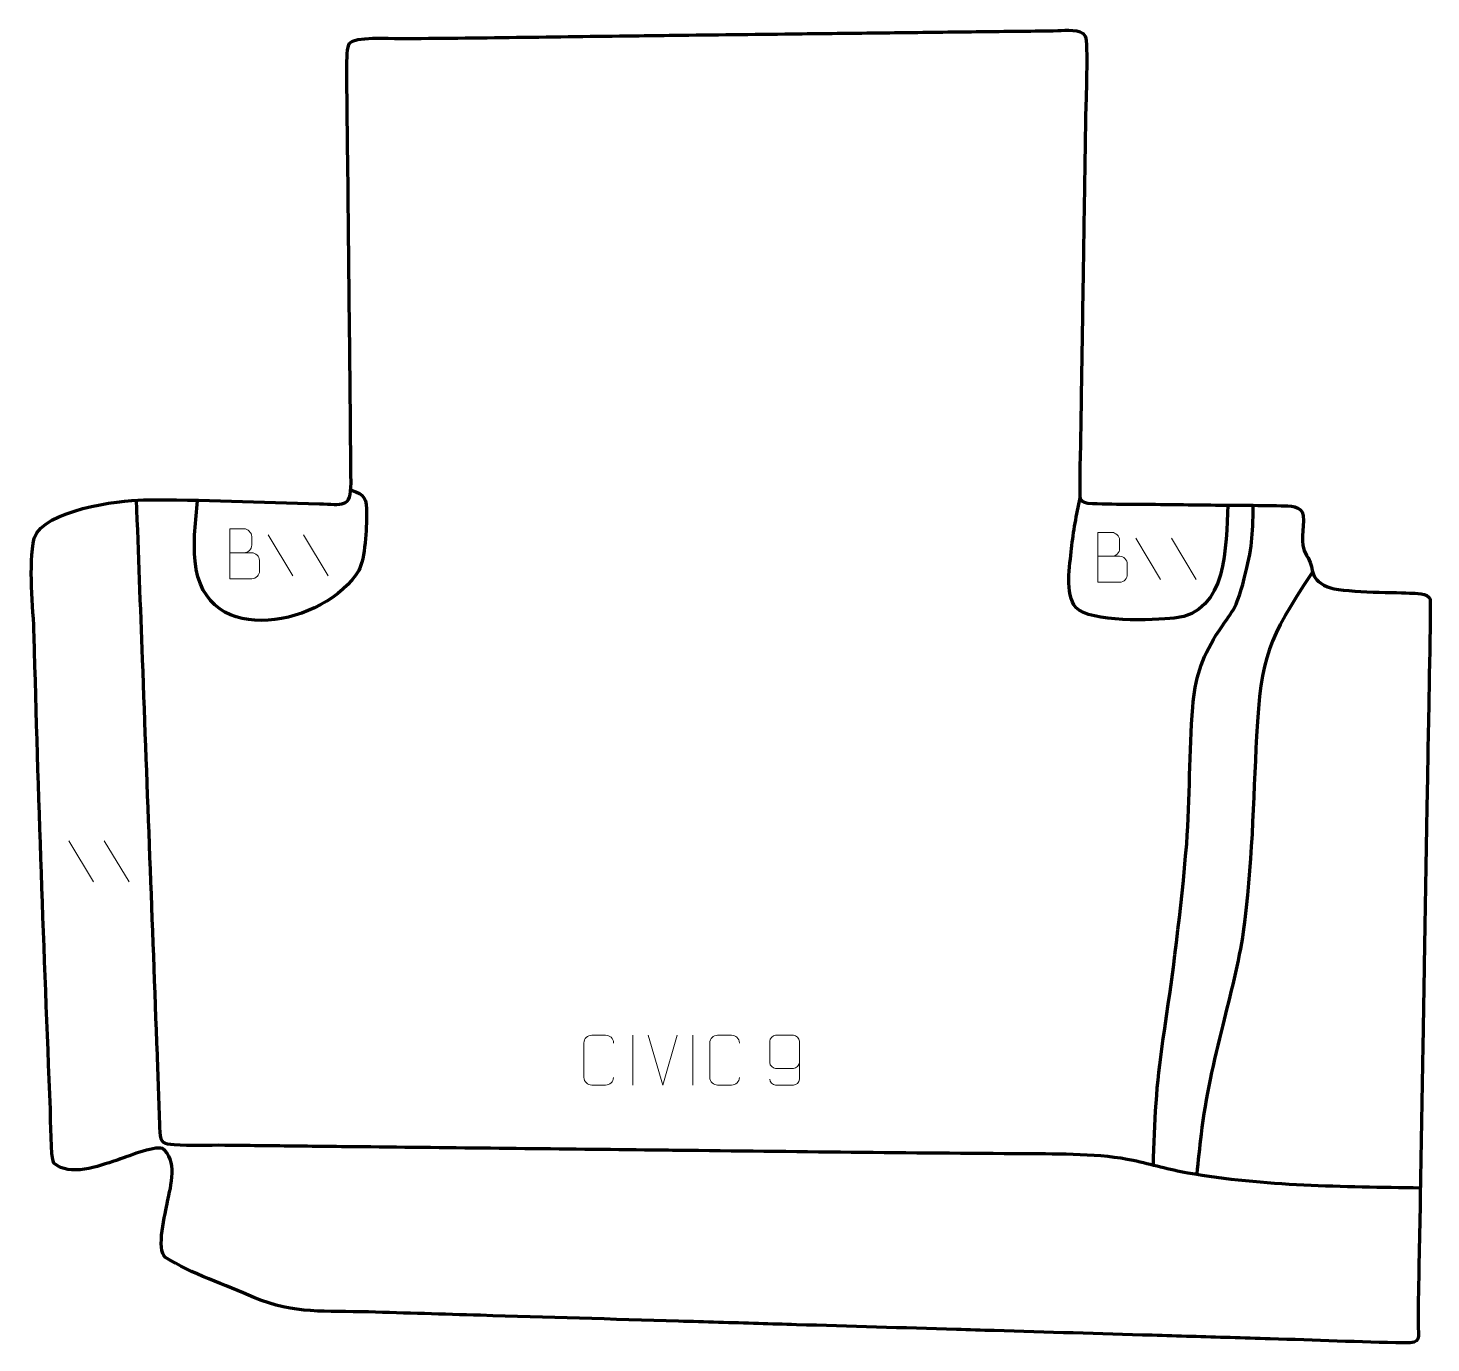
# Model space of a CAD drawing. Header units: millimetres. Extents: x -352 to 350, y -329 to 330.
import ezdxf

# ---------------------------------------------------------------- set-up
doc = ezdxf.new("R2010")
doc.units = ezdxf.units.MM
doc.header["$MEASUREMENT"] = 0
for name, color, linetype in [('layer 1', 7, 'Continuous'), ('layer 2', 7, 'Continuous'), ('layer 3', 7, 'Continuous')]:
    doc.layers.add(name, color=color, linetype=linetype)

msp = doc.modelspace()

# ---------------------------------------------------------------- linework, layer by layer
at = {"layer": 'layer 1', "color": 250, "lineweight": 9}
for points, knots in [([(-250.5881, 66.9705), (-246.9495, 66.9709), (-243.3624, 66.9709), (-239.723, 66.9705), (-239.723, 66.9705), (-237.7476, 66.9532), (-235.824, 65.2171), (-235.824, 63.1675), (-235.824, 63.1675), (-235.8244, 62.0389), (-235.8244, 58.9895), (-235.824, 57.8606), (-235.824, 57.8606), (-235.8064, 56.0027), (-237.3485, 53.9888), (-239.67, 54.0057), (-239.67, 54.0057), (-243.3098, 54.0061), (-246.9492, 54.0061), (-250.5881, 54.0057), (-250.5881, 54.0057), (-250.5881, 62.324), (-250.5881, 70.6418), (-250.5881, 78.9593), (-250.5881, 78.9593), (-248.2144, 78.9593), (-245.8403, 78.9593), (-243.4661, 78.9593), (-243.4661, 78.9593), (-241.7853, 78.9769), (-239.6885, 77.0664), (-239.6708, 75.104), (-239.6708, 75.104), (-239.6712, 73.0379), (-239.6712, 72.8919), (-239.6708, 70.8254), (-239.6708, 70.8254), (-239.6535, 68.7593), (-241.508, 66.9532), (-243.518, 66.9705)], [0, 0, 0, 0, 0.09090909, 0.09090909, 0.09090909, 0.09090909, 0.18181818, 0.18181818, 0.18181818, 0.18181818, 0.27272727, 0.27272727, 0.27272727, 0.27272727, 0.36363636, 0.36363636, 0.36363636, 0.36363636, 0.45454545, 0.45454545, 0.45454545, 0.45454545, 0.54545455, 0.54545455, 0.54545455, 0.54545455, 0.63636364, 0.63636364, 0.63636364, 0.63636364, 0.72727273, 0.72727273, 0.72727273, 0.72727273, 0.81818182, 0.81818182, 0.81818182, 0.81818182, 1, 1, 1, 1]), ([(183.6625, 65.1913), (187.3011, 65.1917), (190.8882, 65.1917), (194.5276, 65.1913), (194.5276, 65.1913), (196.503, 65.174), (198.4266, 63.4379), (198.4266, 61.3883), (198.4266, 61.3883), (198.4262, 60.2597), (198.4262, 57.2103), (198.4266, 56.0814), (198.4266, 56.0814), (198.4442, 54.2235), (196.9021, 52.2096), (194.5806, 52.2265), (194.5806, 52.2265), (190.9408, 52.2269), (187.3014, 52.2269), (183.6625, 52.2265), (183.6625, 52.2265), (183.6625, 60.5448), (183.6625, 68.8626), (183.6625, 77.1801), (183.6625, 77.1801), (186.0362, 77.1801), (188.4103, 77.1801), (190.7845, 77.1801), (190.7845, 77.1801), (192.4653, 77.1977), (194.5621, 75.2872), (194.5798, 73.3248), (194.5798, 73.3248), (194.5794, 71.2587), (194.5794, 71.1127), (194.5798, 69.0462), (194.5798, 69.0462), (194.5971, 66.9801), (192.7426, 65.174), (190.7326, 65.1913)], [0, 0, 0, 0, 0.09090909, 0.09090909, 0.09090909, 0.09090909, 0.18181818, 0.18181818, 0.18181818, 0.18181818, 0.27272727, 0.27272727, 0.27272727, 0.27272727, 0.36363636, 0.36363636, 0.36363636, 0.36363636, 0.45454545, 0.45454545, 0.45454545, 0.45454545, 0.54545455, 0.54545455, 0.54545455, 0.54545455, 0.63636364, 0.63636364, 0.63636364, 0.63636364, 0.72727273, 0.72727273, 0.72727273, 0.72727273, 0.81818182, 0.81818182, 0.81818182, 0.81818182, 1, 1, 1, 1]), ([(-58.6457, -195.6291), (-58.7855, -197.9525), (-60.4627, -199.4321), (-62.6104, -199.4429), (-62.6104, -199.4429), (-64.9423, -199.4425), (-67.2742, -199.4425), (-69.6057, -199.4429), (-69.6057, -199.4429), (-71.5307, -199.5483), (-73.5028, -197.6638), (-73.4916, -195.6465), (-73.4916, -195.6465), (-73.4912, -189.8764), (-73.4912, -184.1067), (-73.4916, -178.3374), (-73.4916, -178.3374), (-73.4874, -176.1993), (-71.7407, -174.4801), (-69.5883, -174.4936), (-69.5883, -174.4936), (-67.2626, -174.4936), (-64.9365, -174.4936), (-62.6104, -174.4936), (-62.6104, -174.4936), (-60.6638, -174.4581), (-58.6724, -175.9496), (-58.6457, -178.3872)], [0, 0, 0, 0, 0.125, 0.125, 0.125, 0.125, 0.25, 0.25, 0.25, 0.25, 0.375, 0.375, 0.375, 0.375, 0.5, 0.5, 0.5, 0.5, 0.625, 0.625, 0.625, 0.625, 0.75, 0.75, 0.75, 0.75, 1, 1, 1, 1]), ([(4.3543, -195.6291), (4.2145, -197.9525), (2.5373, -199.4321), (0.3896, -199.4429), (0.3896, -199.4429), (-1.9423, -199.4425), (-4.2742, -199.4425), (-6.6057, -199.4429), (-6.6057, -199.4429), (-8.5307, -199.5483), (-10.5028, -197.6638), (-10.4916, -195.6465), (-10.4916, -195.6465), (-10.4912, -189.8764), (-10.4912, -184.1067), (-10.4916, -178.3374), (-10.4916, -178.3374), (-10.4874, -176.1993), (-8.7407, -174.4801), (-6.5883, -174.4936), (-6.5883, -174.4936), (-4.2626, -174.4936), (-1.9365, -174.4936), (0.3896, -174.4936), (0.3896, -174.4936), (2.3362, -174.4581), (4.3276, -175.9496), (4.3543, -178.3872)], [0, 0, 0, 0, 0.125, 0.125, 0.125, 0.125, 0.25, 0.25, 0.25, 0.25, 0.375, 0.375, 0.375, 0.375, 0.5, 0.5, 0.5, 0.5, 0.625, 0.625, 0.625, 0.625, 0.75, 0.75, 0.75, 0.75, 1, 1, 1, 1]), ([(19.5013, -196.5108), (19.5254, -197.8503), (20.8816, -199.5036), (22.4535, -199.4692), (22.4535, -199.4692), (25.4383, -199.4689), (28.4235, -199.4689), (31.4089, -199.4692), (31.4089, -199.4692), (32.628, -199.4842), (34.3562, -198.0466), (34.3612, -196.5108), (34.3612, -196.5108), (34.3609, -190.1504), (34.3609, -183.7896), (34.3612, -177.4288), (34.3612, -177.4288), (34.3565, -176.2659), (32.628, -174.4948), (31.4089, -174.4704), (31.4089, -174.4704), (28.4235, -174.4707), (25.4383, -174.4707), (22.4535, -174.4704), (22.4535, -174.4704), (21.1754, -174.5142), (19.5057, -176.1287), (19.5013, -177.4288), (19.5013, -177.4288), (19.5013, -181.0122), (19.5013, -184.5952), (19.5013, -188.178), (19.5013, -188.178), (19.5398, -189.6562), (21.1225, -191.0891), (22.4535, -191.087), (22.4535, -191.087), (25.4383, -191.0873), (28.4235, -191.0873), (31.4089, -191.087), (31.4089, -191.087), (32.7384, -191.092), (34.3814, -189.5848), (34.3397, -188.1562)], [0, 0, 0, 0, 0.08333333, 0.08333333, 0.08333333, 0.08333333, 0.16666667, 0.16666667, 0.16666667, 0.16666667, 0.25, 0.25, 0.25, 0.25, 0.33333333, 0.33333333, 0.33333333, 0.33333333, 0.41666667, 0.41666667, 0.41666667, 0.41666667, 0.5, 0.5, 0.5, 0.5, 0.58333333, 0.58333333, 0.58333333, 0.58333333, 0.66666667, 0.66666667, 0.66666667, 0.66666667, 0.75, 0.75, 0.75, 0.75, 0.83333333, 0.83333333, 0.83333333, 0.83333333, 1, 1, 1, 1])]:
    msp.add_open_spline(points, degree=3, knots=knots, dxfattribs=at)
for points in [[(-231.5208, 75.9846), (-231.5208, 75.9846), (-219.1565, 55.4403), (-219.1565, 55.4403)], [(-213.7909, 75.9846), (-213.7909, 75.9846), (-201.4266, 55.4403), (-201.4266, 55.4403)], [(202.7298, 74.2054), (202.7298, 74.2054), (215.0941, 53.6611), (215.0941, 53.6611)], [(220.4597, 74.2054), (220.4597, 74.2054), (232.824, 53.6611), (232.824, 53.6611)], [(-331.1997, -77.1363), (-331.1997, -77.1363), (-318.8354, -97.6806), (-318.8354, -97.6806)], [(-313.4698, -77.1363), (-313.4698, -77.1363), (-301.1055, -97.6806), (-301.1055, -97.6806)], [(-49.0687, -174.483), (-49.0687, -174.483), (-49.0687, -199.4571), (-49.0687, -199.4571)], [(-34.0688, -199.4469), (-34.0688, -199.4469), (-41.3906, -174.4933), (-41.3906, -174.4933)], [(-26.7469, -174.4933), (-26.7469, -174.4933), (-34.0687, -199.4469), (-34.0687, -199.4469)], [(-19.0687, -174.483), (-19.0687, -174.483), (-19.0687, -199.4571), (-19.0687, -199.4571)]]:
    msp.add_open_spline(points, degree=3, dxfattribs=at)
at = {"layer": 'layer 2', "color": 142, "lineweight": 200}
for points, knots in [([(-190.0138, 98.3721), (-182.7187, 96.1162), (-182.3395, 93.894), (-182.281, 86.4098), (-182.281, 86.4098), (-182.2281, 79.6366), (-182.8608, 63.8718), (-186.172, 58.1242), (-186.172, 58.1242), (-202.2778, 31.2226), (-263.7229, 16.925), (-268.0587, 62.7969), (-268.0587, 62.7969), (-268.9795, 72.5393), (-267.8479, 83.1695), (-266.8504, 92.9027)], [0, 0, 0, 0, 0.2, 0.2, 0.2, 0.2, 0.4, 0.4, 0.4, 0.4, 0.6, 0.6, 0.6, 0.6, 1, 1, 1, 1]), ([(-297.4985, 93.4445), (-296.4999, 66.8053), (-295.5013, 40.166), (-294.5026, 13.5268), (-294.5026, 13.5268), (-293.2667, -19.4393), (-292.031, -52.4053), (-290.7952, -85.3714), (-290.7952, -85.3714), (-289.5593, -118.3375), (-288.3235, -151.3036), (-287.0877, -184.2696), (-287.0877, -184.2696), (-286.6064, -197.1866), (-286.2453, -210.1717), (-285.7309, -223.0684), (-285.7309, -223.0684), (-285.5206, -228.3418), (-283.8859, -228.9102), (-278.4933, -229.2345), (-278.4933, -229.2345), (-270.5932, -229.7094), (-261.3414, -229.3493), (-253.2165, -229.4394), (-253.2165, -229.4394), (-241.8748, -229.5651), (-230.5333, -229.7051), (-219.1916, -229.8322), (-219.1916, -229.8322), (-206.1866, -229.9768), (-193.1818, -230.1214), (-180.1768, -230.266), (-180.1768, -230.266), (-134.493, -230.7738), (-88.809, -231.2817), (-43.1252, -231.7895), (-43.1252, -231.7895), (-37.7899, -231.8488), (-32.4544, -231.9081), (-27.1191, -231.9675), (-27.1191, -231.9675), (31.2087, -232.6184), (89.4094, -233.3719), (147.7492, -233.707), (147.7492, -233.707), (164.2909, -233.8019), (185.4189, -233.613), (201.3761, -237.0455), (201.3761, -237.0455), (210.5414, -239.017), (219.3899, -241.6536), (228.6584, -243.3261), (228.6584, -243.3261), (266.9577, -250.0435), (306.2923, -250.1941), (345.0681, -250.8466)], [0, 0, 0, 0, 0.06666667, 0.06666667, 0.06666667, 0.06666667, 0.13333333, 0.13333333, 0.13333333, 0.13333333, 0.2, 0.2, 0.2, 0.2, 0.26666667, 0.26666667, 0.26666667, 0.26666667, 0.33333333, 0.33333333, 0.33333333, 0.33333333, 0.4, 0.4, 0.4, 0.4, 0.46666667, 0.46666667, 0.46666667, 0.46666667, 0.53333333, 0.53333333, 0.53333333, 0.53333333, 0.6, 0.6, 0.6, 0.6, 0.66666667, 0.66666667, 0.66666667, 0.66666667, 0.73333333, 0.73333333, 0.73333333, 0.73333333, 0.8, 0.8, 0.8, 0.8, 0.86666667, 0.86666667, 0.86666667, 0.86666667, 1, 1, 1, 1]), ([(248.6478, 90.7633), (247.7647, 70.549), (248.728, 37.0253), (221.925, 34.2516), (221.925, 34.2516), (211.5397, 33.1768), (179.8576, 31.8827), (172.6888, 39.5781), (172.6888, 39.5781), (167.0783, 46.3723), (169.6609, 60.6631), (170.5239, 69.0317), (170.5239, 69.0317), (171.4209, 77.7311), (172.9324, 85.902), (174.8067, 94.4316)], [0, 0, 0, 0, 0.2, 0.2, 0.2, 0.2, 0.4, 0.4, 0.4, 0.4, 0.6, 0.6, 0.6, 0.6, 1, 1, 1, 1]), ([(211.4614, -239.8724), (212.1058, -217.8809), (212.8917, -199.0939), (216.2516, -177.2169), (216.2516, -177.2169), (221.1684, -144.8188), (225.4203, -111.2878), (228.1288, -78.6385), (228.1288, -78.6385), (229.847, -55.8615), (229.3345, -32.8198), (231.128, -10.2651), (231.128, -10.2651), (232.4173, 3.7957), (235.3649, 13.826), (242.9476, 25.874), (242.9476, 25.874), (251.5237, 39.2826), (252.5301, 37.1404), (256.9396, 54.0686), (256.9396, 54.0686), (260.8736, 69.2532), (261.2221, 75.0914), (261.3871, 90.5883)], [0, 0, 0, 0, 0.14285714, 0.14285714, 0.14285714, 0.14285714, 0.28571429, 0.28571429, 0.28571429, 0.28571429, 0.42857143, 0.42857143, 0.42857143, 0.42857143, 0.57142857, 0.57142857, 0.57142857, 0.57142857, 0.71428571, 0.71428571, 0.71428571, 0.71428571, 1, 1, 1, 1]), ([(290.7611, 56.687), (268.533, 23.1727), (265.5005, 15.96), (263.0949, -24.7513), (263.0949, -24.7513), (261.4055, -57.2779), (260.9435, -90.4462), (256.391, -122.7051), (256.391, -122.7051), (254.3064, -137.477), (249.7567, -154.7485), (246.1758, -169.3947), (246.1758, -169.3947), (241.7211, -187.6152), (237.5091, -205.4188), (235.297, -224.091), (235.297, -224.091), (234.5467, -230.7031), (233.8666, -237.3244), (233.1681, -243.9423)], [0, 0, 0, 0, 0.16666667, 0.16666667, 0.16666667, 0.16666667, 0.33333333, 0.33333333, 0.33333333, 0.33333333, 0.5, 0.5, 0.5, 0.5, 0.66666667, 0.66666667, 0.66666667, 0.66666667, 1, 1, 1, 1])]:
    msp.add_open_spline(points, degree=3, knots=knots, dxfattribs=at)
at = {"layer": 'layer 3', "color": 242, "lineweight": 200}
msp.add_open_spline([(175.209, 136.6391), (175.3133, 143.3065), (175.4175, 149.974), (175.5218, 156.6414), (175.5218, 156.6414), (175.7304, 169.9763), (175.9388, 183.3112), (176.1474, 196.6461), (176.1474, 196.6461), (176.236, 202.3134), (176.3246, 207.9808), (176.4132, 213.6481), (176.4132, 213.6481), (176.6061, 225.9829), (176.799, 238.3177), (176.9919, 250.6526), (176.9919, 250.6526), (177.0805, 256.3198), (177.1692, 261.9872), (177.2578, 267.6545), (177.2578, 267.6545), (177.3516, 273.6553), (177.4454, 279.656), (177.5393, 285.6567), (177.5393, 285.6567), (177.6404, 291.3778), (178.8385, 322.7469), (177.3651, 325.4758), (177.3651, 325.4758), (175.1488, 329.5808), (167.7879, 328.3389), (163.62, 328.2745), (163.62, 328.2745), (151.6218, 328.089), (139.612, 327.9809), (127.6123, 327.8378), (127.6123, 327.8378), (121.2827, 327.7623), (114.9532, 327.6868), (108.6237, 327.6113), (108.6237, 327.6113), (101.9611, 327.5318), (95.2984, 327.4523), (88.6358, 327.3728), (88.6358, 327.3728), (82.6395, 327.3013), (76.6431, 327.2298), (70.6467, 327.1583), (70.6467, 327.1583), (57.3215, 326.9993), (43.9961, 326.8403), (30.6709, 326.6813), (30.6709, 326.6813), (11.0162, 326.4468), (-8.6386, 326.2123), (-28.2934, 325.9779), (-28.2934, 325.9779), (-34.956, 325.8984), (-41.6186, 325.8189), (-48.2812, 325.7394), (-48.2812, 325.7394), (-87.4848, 325.2717), (-126.8439, 324.5526), (-166.0301, 324.3388), (-166.0301, 324.3388), (-170.429, 324.3597), (-188.576, 325.3892), (-190.8361, 321.9525), (-190.8361, 321.9525), (-192.8981, 318.8171), (-192.0282, 298.4894), (-191.9844, 293.2531), (-191.9844, 293.2531), (-191.8221, 273.894), (-191.5188, 254.5362), (-191.3328, 235.1772), (-191.3328, 235.1772), (-190.9168, 190.759), (-190.3822, 146.3419), (-190.0267, 101.9231), (-190.0267, 101.9231), (-189.9229, 88.941), (-194.39, 91.1901), (-205.8212, 91.475), (-205.8212, 91.475), (-235.0567, 92.2295), (-264.5678, 93.7032), (-293.7903, 93.4743), (-293.7903, 93.4743), (-307.0578, 93.123), (-343.3529, 88.4434), (-348.5151, 74.3448), (-348.5151, 74.3448), (-351.6268, 60.7542), (-348.9426, 39.6977), (-348.572, 25.168), (-348.572, 25.168), (-346.5643, -53.8351), (-343.6938, -132.5767), (-340.4363, -211.5326), (-340.4363, -211.5326), (-340.2667, -216.2716), (-340.3817, -235.5892), (-338.7261, -238.5405), (-338.7261, -238.5405), (-330.5585, -245.5721), (-316.4848, -239.9522), (-307.4819, -237.1396), (-307.4819, -237.1396), (-302.7033, -235.5884), (-288.6388, -229.7048), (-284.3865, -231.2379), (-284.3865, -231.2379), (-276.6284, -236.4716), (-280.2217, -250.1231), (-281.77, -257.7858), (-281.77, -257.7858), (-282.9075, -263.2234), (-287.7047, -282.075), (-282.8189, -285.6655), (-282.8189, -285.6655), (-270.2081, -293.8771), (-252.6239, -299.5412), (-238.5923, -305.718), (-238.5923, -305.718), (-218.0308, -314.2859), (-202.7131, -312.3567), (-181.2219, -312.9979), (-181.2219, -312.9979), (-162.5509, -313.5551), (-143.8797, -314.1116), (-125.2087, -314.6683), (-125.2087, -314.6683), (-92.1983, -315.6525), (-59.1877, -316.6367), (-26.1773, -317.6209), (-26.1773, -317.6209), (-12.8396, -318.0186), (0.4979, -318.4162), (13.8355, -318.8139), (13.8355, -318.8139), (20.1708, -319.0028), (26.5062, -319.1917), (32.8415, -319.3806), (32.8415, -319.3806), (59.5167, -320.1759), (86.1918, -320.9712), (112.867, -321.7665), (112.867, -321.7665), (119.2024, -321.9554), (125.5377, -322.1443), (131.8731, -322.3333), (131.8731, -322.3333), (158.2148, -323.1186), (184.5565, -323.9041), (210.8982, -324.6894), (210.8982, -324.6894), (223.9023, -325.0771), (236.9065, -325.4649), (249.9106, -325.8526), (249.9106, -325.8526), (256.5794, -326.0514), (263.2482, -326.2502), (269.917, -326.4491), (269.917, -326.4491), (292.2397, -327.1201), (314.6756, -328.0856), (336.9893, -328.4996), (336.9893, -328.4996), (346.012, -328.5038), (343.8853, -326.4144), (343.9313, -318.0667), (343.9313, -318.0667), (344.041, -298.14), (344.6041, -277.9521), (344.9456, -257.9995), (344.9456, -257.9995), (345.3795, -232.6547), (345.8133, -207.31), (346.2472, -181.9652), (346.2472, -181.9652), (346.4755, -168.6259), (346.7039, -155.2866), (346.9322, -141.9473), (346.9322, -141.9473), (347.3832, -115.602), (347.8342, -89.2569), (348.2852, -62.9117), (348.2852, -62.9117), (348.3994, -56.242), (348.5135, -49.5724), (348.6277, -42.9027), (348.6277, -42.9027), (348.7361, -36.5666), (348.8447, -30.2303), (348.9531, -23.8942), (348.9531, -23.8942), (349.0738, -16.8201), (350.3462, 42.132), (349.9077, 43.6847), (349.9077, 43.6847), (348.9536, 47.0637), (342.4176, 46.6759), (339.6093, 46.8186), (339.6093, 46.8186), (330.593, 47.2235), (305.5245, 47.0123), (298.5114, 49.9463), (298.5114, 49.9463), (288.3165, 54.5594), (292.7384, 59.1104), (288.1405, 65.6598), (288.1405, 65.6598), (284.0786, 72.2262), (287.1754, 78.6439), (286.452, 85.5542), (286.452, 85.5542), (285.9128, 90.7027), (279.4474, 90.4102), (275.4065, 90.5021), (275.4065, 90.5021), (263.009, 90.7841), (250.3605, 90.7398), (237.9183, 90.9107), (237.9183, 90.9107), (231.8878, 90.9936), (225.8573, 91.0765), (219.8268, 91.1594), (219.8268, 91.1594), (207.0466, 91.3296), (193.6606, 91.1613), (180.9643, 91.6611), (180.9643, 91.6611), (173.6563, 91.9487), (174.6741, 93.7315), (174.6245, 100.7129), (174.6245, 100.7129), (174.5739, 107.8462), (174.8328, 114.9503), (174.9752, 122.0788), (174.9752, 122.0788), (174.9752, 122.0788), (174.9955, 123.0957), (174.9955, 123.0957), (174.9955, 123.0957), (174.9955, 123.0957), (175.0057, 123.6375), (175.0057, 123.6375), (175.0057, 123.6375), (175.0735, 127.9713), (175.1413, 132.3053), (175.209, 136.6391)], degree=3, knots=[0, 0, 0, 0, 0.015625, 0.015625, 0.015625, 0.015625, 0.03125, 0.03125, 0.03125, 0.03125, 0.046875, 0.046875, 0.046875, 0.046875, 0.0625, 0.0625, 0.0625, 0.0625, 0.078125, 0.078125, 0.078125, 0.078125, 0.09375, 0.09375, 0.09375, 0.09375, 0.109375, 0.109375, 0.109375, 0.109375, 0.125, 0.125, 0.125, 0.125, 0.140625, 0.140625, 0.140625, 0.140625, 0.15625, 0.15625, 0.15625, 0.15625, 0.171875, 0.171875, 0.171875, 0.171875, 0.1875, 0.1875, 0.1875, 0.1875, 0.203125, 0.203125, 0.203125, 0.203125, 0.21875, 0.21875, 0.21875, 0.21875, 0.234375, 0.234375, 0.234375, 0.234375, 0.25, 0.25, 0.25, 0.25, 0.265625, 0.265625, 0.265625, 0.265625, 0.28125, 0.28125, 0.28125, 0.28125, 0.296875, 0.296875, 0.296875, 0.296875, 0.3125, 0.3125, 0.3125, 0.3125, 0.328125, 0.328125, 0.328125, 0.328125, 0.34375, 0.34375, 0.34375, 0.34375, 0.359375, 0.359375, 0.359375, 0.359375, 0.375, 0.375, 0.375, 0.375, 0.390625, 0.390625, 0.390625, 0.390625, 0.40625, 0.40625, 0.40625, 0.40625, 0.421875, 0.421875, 0.421875, 0.421875, 0.4375, 0.4375, 0.4375, 0.4375, 0.453125, 0.453125, 0.453125, 0.453125, 0.46875, 0.46875, 0.46875, 0.46875, 0.484375, 0.484375, 0.484375, 0.484375, 0.5, 0.5, 0.5, 0.5, 0.515625, 0.515625, 0.515625, 0.515625, 0.53125, 0.53125, 0.53125, 0.53125, 0.546875, 0.546875, 0.546875, 0.546875, 0.5625, 0.5625, 0.5625, 0.5625, 0.578125, 0.578125, 0.578125, 0.578125, 0.59375, 0.59375, 0.59375, 0.59375, 0.609375, 0.609375, 0.609375, 0.609375, 0.625, 0.625, 0.625, 0.625, 0.640625, 0.640625, 0.640625, 0.640625, 0.65625, 0.65625, 0.65625, 0.65625, 0.671875, 0.671875, 0.671875, 0.671875, 0.6875, 0.6875, 0.6875, 0.6875, 0.703125, 0.703125, 0.703125, 0.703125, 0.71875, 0.71875, 0.71875, 0.71875, 0.734375, 0.734375, 0.734375, 0.734375, 0.75, 0.75, 0.75, 0.75, 0.765625, 0.765625, 0.765625, 0.765625, 0.78125, 0.78125, 0.78125, 0.78125, 0.796875, 0.796875, 0.796875, 0.796875, 0.8125, 0.8125, 0.8125, 0.8125, 0.828125, 0.828125, 0.828125, 0.828125, 0.84375, 0.84375, 0.84375, 0.84375, 0.859375, 0.859375, 0.859375, 0.859375, 0.875, 0.875, 0.875, 0.875, 0.890625, 0.890625, 0.890625, 0.890625, 0.90625, 0.90625, 0.90625, 0.90625, 0.921875, 0.921875, 0.921875, 0.921875, 0.9375, 0.9375, 0.9375, 0.9375, 0.953125, 0.953125, 0.953125, 0.953125, 0.96875, 0.96875, 0.96875, 0.96875, 1, 1, 1, 1], dxfattribs=at)

doc.saveas('drawing.dxf')
